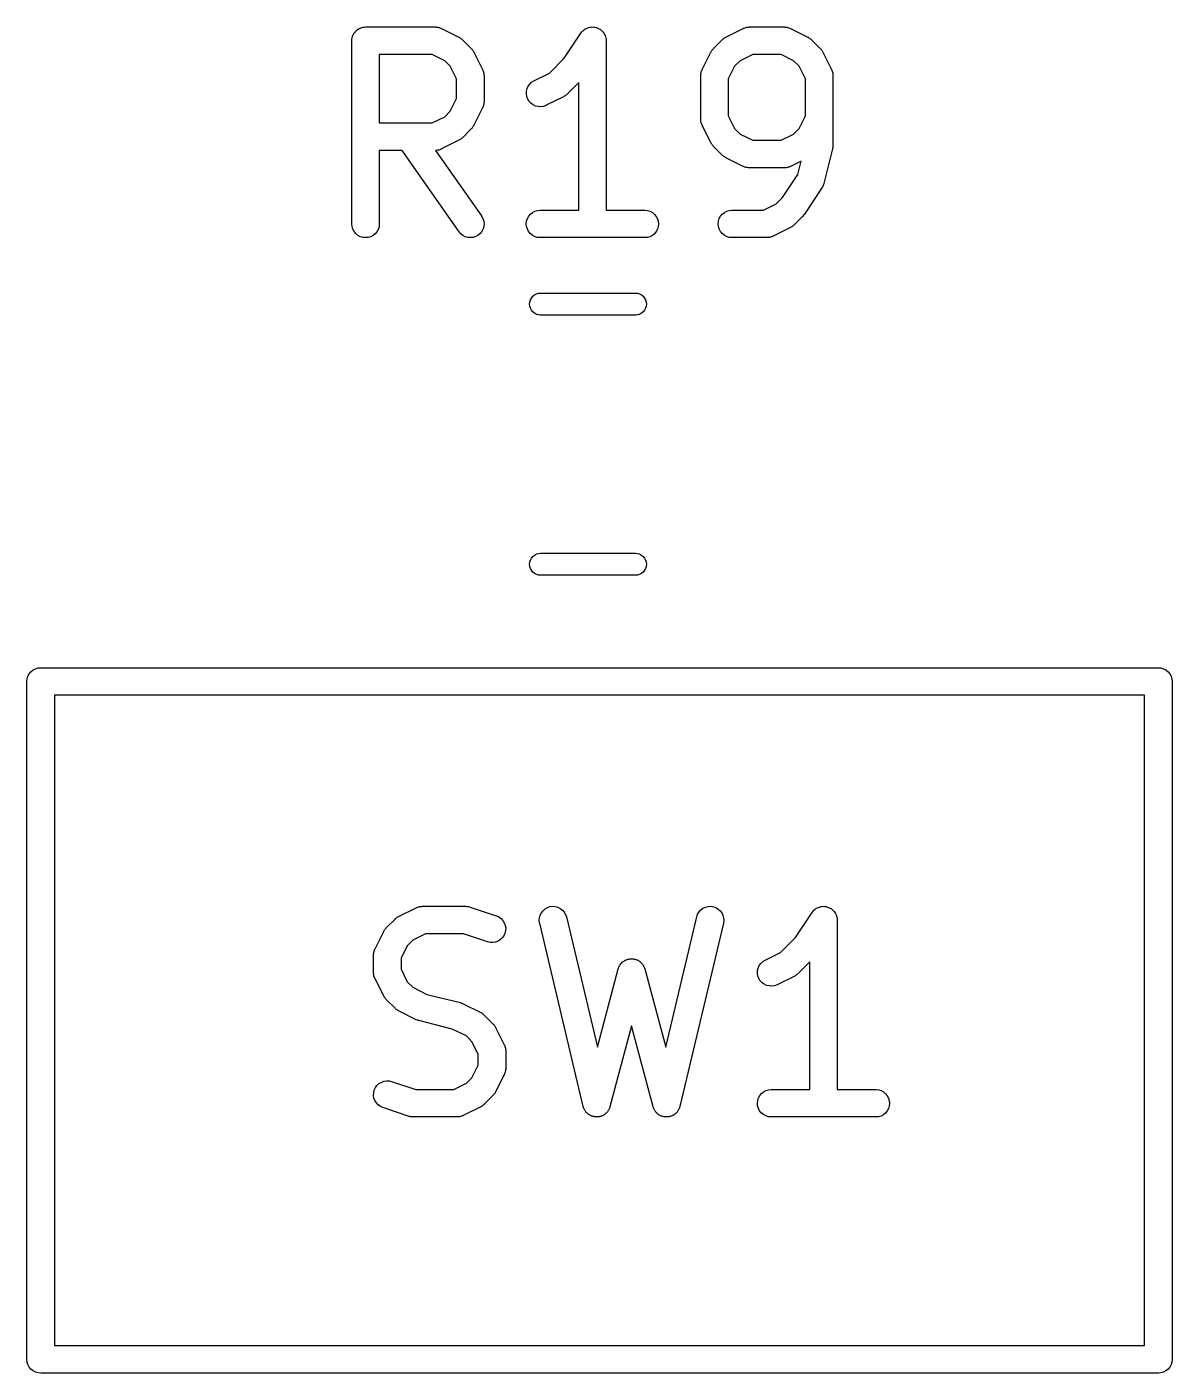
# Model space of a CAD drawing. Extents: x 85.9 to 159.2, y -122.9 to -78.6.
# Drawn here: x 93 to 99.25, y -122.92 to -115.58 of the extents above; entities that cross this region are included whole.
import ezdxf

# ---------------------------------------------------------------- set-up
doc = ezdxf.new("R2010")
doc.units = 0
doc.header["$MEASUREMENT"] = 0
doc.layers.add('BLACK', color=7, linetype='CONTINUOUS')

msp = doc.modelspace()

# ---------------------------------------------------------------- linework, layer by layer
at = {"layer": 'BLACK', "linetype": 'CONTINUOUS'}
for p, q in [((94.8134, -115.586), (94.8196, -115.583)), ((94.8196, -115.583), (94.8199, -115.583)), ((94.8199, -115.583), (94.8201, -115.583)), ((94.8201, -115.583), (94.8269, -115.581)), ((94.8269, -115.581), (94.8336, -115.579)), ((94.8336, -115.579), (94.8339, -115.579)), ((94.8339, -115.579), (94.8342, -115.579)), ((94.8342, -115.579), (94.8412, -115.578)), ((94.8412, -115.578), (94.8482, -115.577)), ((94.8482, -115.577), (95.2292, -115.577)), ((95.2292, -115.577), (95.2302, -115.577)), ((95.2302, -115.577), (95.2324, -115.578)), ((95.2324, -115.578), (95.2346, -115.578)), ((95.2346, -115.578), (95.2397, -115.578)), ((95.2397, -115.578), (95.2448, -115.579)), ((95.2448, -115.579), (95.2469, -115.58)), ((95.2469, -115.58), (95.249, -115.58)), ((95.249, -115.58), (95.2538, -115.582)), ((95.2538, -115.582), (95.2587, -115.583)), ((95.2587, -115.583), (95.2606, -115.585)), ((96.0522, -115.586), (96.0582, -115.583)), ((96.0582, -115.583), (96.0583, -115.583)), ((96.0583, -115.583), (96.0656, -115.581)), ((96.0583, -115.583), (96.0583, -115.583)), ((96.0656, -115.581), (96.0723, -115.579)), ((96.0723, -115.579), (96.0723, -115.579)), ((96.0723, -115.579), (96.0724, -115.579)), ((96.0724, -115.579), (96.0796, -115.578)), ((96.0796, -115.578), (96.0868, -115.577)), ((96.0868, -115.577), (96.0869, -115.577)), ((96.0869, -115.577), (96.087, -115.577)), ((96.087, -115.577), (96.0944, -115.578)), ((96.0944, -115.578), (96.1014, -115.579)), ((96.1014, -115.579), (96.1014, -115.579)), ((96.1014, -115.579), (96.1015, -115.579)), ((96.1015, -115.579), (96.1089, -115.581)), ((96.1089, -115.581), (96.1154, -115.583)), ((96.1154, -115.583), (96.1154, -115.583)), ((96.1154, -115.583), (96.1155, -115.583)), ((96.1155, -115.583), (96.122, -115.587)), ((96.9108, -115.585), (96.9129, -115.584)), ((96.9129, -115.584), (96.9149, -115.583)), ((96.9149, -115.583), (96.9198, -115.582)), ((96.9198, -115.582), (96.9246, -115.58)), ((96.9246, -115.58), (96.9268, -115.579)), ((96.9268, -115.579), (96.9289, -115.579)), ((96.9289, -115.579), (96.934, -115.578)), ((96.934, -115.578), (96.939, -115.578)), ((96.939, -115.578), (96.9413, -115.578)), ((96.9413, -115.578), (96.9435, -115.577)), ((96.9435, -115.577), (97.1339, -115.577)), ((97.1339, -115.577), (97.135, -115.577)), ((97.135, -115.577), (97.1372, -115.578)), ((97.1372, -115.578), (97.1394, -115.578)), ((97.1394, -115.578), (97.1444, -115.578)), ((97.1444, -115.578), (97.1495, -115.579)), ((97.1495, -115.579), (97.1516, -115.58)), ((97.1516, -115.58), (97.1538, -115.58)), ((97.1538, -115.58), (97.1586, -115.582)), ((97.1586, -115.582), (97.1635, -115.583)), ((97.1635, -115.583), (97.1654, -115.585)), ((94.7732, -115.651), (94.774, -115.644)), ((94.7732, -115.652), (94.7732, -115.651)), ((94.7732, -116.652), (94.7732, -115.652)), ((94.7732, -115.652), (94.7732, -115.652)), ((94.7732, -115.652), (94.7732, -115.652)), ((94.7732, -115.652), (94.7732, -115.652)), ((94.774, -115.644), (94.7747, -115.637)), ((94.7747, -115.637), (94.7748, -115.637)), ((94.7748, -115.637), (94.7749, -115.637)), ((94.7749, -115.637), (94.777, -115.63)), ((94.777, -115.63), (94.7791, -115.623)), ((94.7791, -115.623), (94.7792, -115.623)), ((94.7792, -115.623), (94.7793, -115.623)), ((94.7793, -115.623), (94.7827, -115.617)), ((94.7827, -115.617), (94.786, -115.61)), ((94.786, -115.61), (94.7862, -115.61)), ((94.7862, -115.61), (94.7863, -115.61)), ((94.7863, -115.61), (94.7909, -115.605)), ((94.7909, -115.605), (94.7954, -115.599)), ((94.7954, -115.599), (94.7956, -115.599)), ((94.7956, -115.599), (94.7957, -115.599)), ((94.7957, -115.599), (94.8012, -115.594)), ((94.8012, -115.594), (94.8067, -115.59)), ((94.8067, -115.59), (94.8069, -115.59)), ((94.8069, -115.59), (94.8071, -115.59)), ((94.8071, -115.59), (94.8134, -115.586)), ((95.2606, -115.585), (95.2627, -115.585)), ((95.2627, -115.585), (95.3579, -115.633)), ((95.3579, -115.633), (95.3589, -115.633)), ((95.3589, -115.633), (95.3624, -115.636)), ((95.3624, -115.636), (95.3661, -115.638)), ((95.3661, -115.638), (95.3685, -115.64)), ((95.3685, -115.64), (95.3712, -115.641)), ((95.3712, -115.641), (95.3742, -115.644)), ((95.3742, -115.644), (95.3774, -115.647)), ((95.3774, -115.647), (95.4251, -115.695)), ((95.9328, -115.747), (96.0239, -115.611)), ((96.0239, -115.611), (96.0244, -115.61)), ((96.0244, -115.61), (96.0244, -115.61)), ((96.0244, -115.61), (96.0244, -115.61)), ((96.0244, -115.61), (96.0245, -115.61)), ((96.0245, -115.61), (96.0292, -115.604)), ((96.0292, -115.604), (96.0338, -115.599)), ((96.0338, -115.599), (96.0339, -115.599)), ((96.0339, -115.599), (96.0398, -115.594)), ((96.0339, -115.599), (96.0339, -115.599)), ((96.0398, -115.594), (96.0452, -115.59)), ((96.0452, -115.59), (96.0453, -115.59)), ((96.0453, -115.59), (96.0522, -115.586)), ((96.0453, -115.59), (96.0453, -115.59)), ((96.122, -115.587), (96.1282, -115.59)), ((96.1282, -115.59), (96.1283, -115.59)), ((96.1283, -115.59), (96.1283, -115.59)), ((96.1283, -115.59), (96.1339, -115.595)), ((96.1339, -115.595), (96.1395, -115.6)), ((96.1395, -115.6), (96.1396, -115.6)), ((96.1396, -115.6), (96.1396, -115.6)), ((96.1396, -115.6), (96.1445, -115.606)), ((96.1445, -115.606), (96.1488, -115.611)), ((96.1488, -115.611), (96.1488, -115.611)), ((96.1488, -115.611), (96.1488, -115.611)), ((96.1488, -115.611), (96.1525, -115.618)), ((96.1525, -115.618), (96.1556, -115.624)), ((96.1556, -115.624), (96.1557, -115.624)), ((96.1557, -115.624), (96.1557, -115.624)), ((96.1557, -115.624), (96.1578, -115.631)), ((96.1578, -115.631), (96.1599, -115.638)), ((96.1599, -115.638), (96.1599, -115.638)), ((96.1599, -115.638), (96.1599, -115.638)), ((96.1599, -115.638), (96.1606, -115.645)), ((96.1606, -115.645), (96.1613, -115.652)), ((96.1613, -115.652), (96.1613, -116.577)), ((96.7476, -115.695), (96.7952, -115.647)), ((96.7952, -115.647), (96.7959, -115.646)), ((96.7959, -115.646), (96.7992, -115.644)), ((96.7992, -115.644), (96.8023, -115.641)), ((96.8023, -115.641), (96.8049, -115.639)), ((96.8049, -115.639), (96.8074, -115.637)), ((96.8074, -115.637), (96.8111, -115.635)), ((96.8111, -115.635), (96.8147, -115.633)), ((96.8147, -115.633), (96.9099, -115.585)), ((96.9099, -115.585), (96.9108, -115.585)), ((97.1654, -115.585), (97.1675, -115.585)), ((97.1675, -115.585), (97.2627, -115.633)), ((97.2627, -115.633), (97.2636, -115.633)), ((97.2636, -115.633), (97.2672, -115.636)), ((97.2672, -115.636), (97.2709, -115.638)), ((97.2709, -115.638), (97.2733, -115.64)), ((97.2733, -115.64), (97.2759, -115.641)), ((97.2759, -115.641), (97.2789, -115.644)), ((97.2789, -115.644), (97.2822, -115.647)), ((97.2822, -115.647), (97.3298, -115.695)), ((94.9232, -115.727), (94.9232, -116.101)), ((95.2115, -115.727), (94.9232, -115.727)), ((95.28, -115.762), (95.2115, -115.727)), ((95.4251, -115.695), (95.4258, -115.695)), ((95.4258, -115.695), (95.4284, -115.699)), ((95.4284, -115.699), (95.4313, -115.702)), ((95.4313, -115.702), (95.433, -115.704)), ((95.433, -115.704), (95.4349, -115.707)), ((95.4349, -115.707), (95.4369, -115.711)), ((95.4369, -115.711), (95.4391, -115.714)), ((95.4391, -115.714), (95.4867, -115.809)), ((96.6859, -115.809), (96.7335, -115.714)), ((96.7335, -115.714), (96.734, -115.713)), ((96.734, -115.713), (96.7363, -115.71)), ((96.7363, -115.71), (96.7383, -115.706)), ((96.7383, -115.706), (96.7403, -115.703)), ((96.7403, -115.703), (96.742, -115.701)), ((96.742, -115.701), (96.7449, -115.698)), ((96.7449, -115.698), (96.7476, -115.695)), ((96.9612, -115.727), (96.8926, -115.762)), ((97.1162, -115.727), (96.9612, -115.727)), ((97.1847, -115.762), (97.1162, -115.727)), ((97.3298, -115.695), (97.3306, -115.695)), ((97.3306, -115.695), (97.3332, -115.699)), ((97.3332, -115.699), (97.3361, -115.702)), ((97.3361, -115.702), (97.3377, -115.704)), ((97.3377, -115.704), (97.3397, -115.707)), ((97.3397, -115.707), (97.3416, -115.711)), ((97.3416, -115.711), (97.3439, -115.714)), ((97.3439, -115.714), (97.3915, -115.809)), ((95.3104, -115.792), (95.28, -115.762)), ((95.3446, -115.861), (95.3104, -115.792)), ((95.8514, -115.829), (95.9328, -115.747)), ((96.8622, -115.792), (96.828, -115.861)), ((96.8926, -115.762), (96.8622, -115.792)), ((97.2151, -115.792), (97.1847, -115.762)), ((97.2494, -115.861), (97.2151, -115.792)), ((95.3446, -115.968), (95.3446, -115.861)), ((95.4867, -115.809), (95.4872, -115.81)), ((95.4872, -115.81), (95.4879, -115.812)), ((95.4879, -115.812), (95.489, -115.814)), ((95.489, -115.814), (95.4905, -115.819)), ((95.4905, -115.819), (95.4922, -115.824)), ((95.4922, -115.824), (95.4926, -115.826)), ((95.4926, -115.826), (95.4932, -115.828)), ((95.4932, -115.828), (95.4937, -115.833)), ((95.4937, -115.833), (95.4945, -115.838)), ((95.4945, -115.838), (95.4944, -115.841)), ((95.4944, -115.841), (95.4946, -115.843)), ((95.4946, -115.843), (95.4946, -115.986)), ((95.7547, -115.879), (95.7671, -115.871)), ((95.7671, -115.871), (95.8514, -115.829)), ((96.678, -115.842), (96.6782, -115.84)), ((96.678, -115.843), (96.678, -115.842)), ((96.678, -116.081), (96.678, -115.843)), ((96.6782, -115.837), (96.679, -115.832)), ((96.6782, -115.84), (96.6782, -115.837)), ((96.679, -115.832), (96.6796, -115.827)), ((96.6796, -115.827), (96.6803, -115.825)), ((96.6803, -115.825), (96.6807, -115.823)), ((96.6807, -115.823), (96.6825, -115.818)), ((96.6825, -115.818), (96.684, -115.813)), ((96.684, -115.813), (96.6851, -115.811)), ((96.6851, -115.811), (96.6859, -115.809)), ((96.828, -115.861), (96.828, -116.063)), ((97.2494, -116.063), (97.2494, -115.861)), ((97.3915, -115.809), (97.3919, -115.81)), ((97.3919, -115.81), (97.3927, -115.812)), ((97.3927, -115.812), (97.3937, -115.814)), ((97.3937, -115.814), (97.3952, -115.819)), ((97.3952, -115.819), (97.397, -115.824)), ((97.397, -115.824), (97.3973, -115.826)), ((97.3973, -115.826), (97.398, -115.828)), ((97.398, -115.828), (97.3985, -115.833)), ((97.3985, -115.833), (97.3993, -115.838)), ((97.3993, -115.838), (97.3992, -115.841)), ((97.3992, -115.841), (97.3994, -115.843)), ((97.3994, -115.843), (97.3994, -116.224)), ((95.7258, -115.943), (95.7262, -115.928)), ((95.7281, -115.957), (95.7258, -115.943)), ((95.7262, -115.928), (95.7295, -115.914)), ((95.7295, -115.914), (95.7355, -115.901)), ((95.7355, -115.901), (95.744, -115.889)), ((95.744, -115.889), (95.7547, -115.879)), ((95.9391, -115.951), (95.9367, -115.953)), ((95.9418, -115.95), (95.9391, -115.951)), ((95.9448, -115.947), (95.9418, -115.95)), ((95.9481, -115.944), (95.9448, -115.947)), ((95.9489, -115.944), (95.9481, -115.944)), ((96.0113, -115.881), (95.9489, -115.944)), ((96.0113, -116.577), (96.0113, -115.881)), ((95.3104, -116.037), (95.3446, -115.968)), ((95.4867, -116.019), (95.4391, -116.114)), ((95.4875, -116.017), (95.4867, -116.019)), ((95.4886, -116.015), (95.4875, -116.017)), ((95.4901, -116.01), (95.4886, -116.015)), ((95.492, -116.006), (95.4901, -116.01)), ((95.4923, -116.003), (95.492, -116.006)), ((95.493, -116.001), (95.4923, -116.003)), ((95.4936, -115.996), (95.493, -116.001)), ((95.4944, -115.991), (95.4936, -115.996)), ((95.4946, -115.987), (95.4944, -115.989)), ((95.4944, -115.989), (95.4944, -115.991)), ((95.4946, -115.986), (95.4946, -115.987)), ((95.7333, -115.971), (95.7281, -115.957)), ((95.741, -115.984), (95.7333, -115.971)), ((95.751, -115.994), (95.741, -115.984)), ((95.7628, -116.003), (95.751, -115.994)), ((95.7761, -116.009), (95.7628, -116.003)), ((95.7904, -116.012), (95.7761, -116.009)), ((95.805, -116.013), (95.7904, -116.012)), ((95.8195, -116.011), (95.805, -116.013)), ((95.8332, -116.006), (95.8195, -116.011)), ((95.8341, -116.005), (95.8332, -116.006)), ((95.9294, -115.958), (95.8341, -116.005)), ((95.9329, -115.955), (95.9294, -115.958)), ((95.9367, -115.953), (95.9329, -115.955)), ((95.2115, -116.101), (95.28, -116.067)), ((95.28, -116.067), (95.3104, -116.037)), ((96.6782, -116.083), (96.678, -116.081)), ((96.6781, -116.085), (96.6782, -116.083)), ((96.6789, -116.09), (96.6781, -116.085)), ((96.6794, -116.096), (96.6789, -116.09)), ((96.68, -116.098), (96.6794, -116.096)), ((96.6804, -116.1), (96.68, -116.098)), ((96.828, -116.063), (96.8622, -116.132)), ((97.2151, -116.132), (97.2494, -116.063)), ((94.9232, -116.101), (95.2115, -116.101)), ((95.4251, -116.134), (95.3774, -116.182)), ((95.4277, -116.131), (95.4251, -116.134)), ((95.4307, -116.128), (95.4277, -116.131)), ((95.4324, -116.125), (95.4307, -116.128)), ((95.4343, -116.123), (95.4324, -116.125)), ((95.4363, -116.119), (95.4343, -116.123)), ((95.4386, -116.115), (95.4363, -116.119)), ((95.4391, -116.114), (95.4386, -116.115)), ((96.6822, -116.105), (96.6804, -116.1)), ((96.6836, -116.11), (96.6822, -116.105)), ((96.6847, -116.111), (96.6836, -116.11)), ((96.6854, -116.114), (96.6847, -116.111)), ((96.6859, -116.114), (96.6854, -116.114)), ((96.7335, -116.21), (96.6859, -116.114)), ((96.8622, -116.132), (96.8926, -116.162)), ((96.8926, -116.162), (96.9612, -116.196)), ((97.1162, -116.196), (97.1847, -116.162)), ((97.1847, -116.162), (97.2151, -116.132)), ((95.2597, -116.244), (95.2577, -116.246)), ((95.2618, -116.244), (95.2597, -116.244)), ((95.2627, -116.243), (95.2618, -116.244)), ((95.3579, -116.196), (95.2627, -116.243)), ((95.3615, -116.193), (95.3579, -116.196)), ((95.3653, -116.191), (95.3615, -116.193)), ((95.3677, -116.19), (95.3653, -116.191)), ((95.3703, -116.188), (95.3677, -116.19)), ((95.3734, -116.185), (95.3703, -116.188)), ((95.3767, -116.182), (95.3734, -116.185)), ((95.3774, -116.182), (95.3767, -116.182)), ((96.7358, -116.213), (96.7335, -116.21)), ((96.7377, -116.217), (96.7358, -116.213)), ((96.7396, -116.219), (96.7377, -116.217)), ((96.7413, -116.222), (96.7396, -116.219)), ((96.7442, -116.225), (96.7413, -116.222)), ((96.7468, -116.228), (96.7442, -116.225)), ((96.7476, -116.229), (96.7468, -116.228)), ((96.7952, -116.277), (96.7476, -116.229)), ((96.9612, -116.196), (97.1162, -116.196)), ((97.3972, -116.242), (97.3495, -116.432)), ((97.3974, -116.241), (97.3972, -116.242)), ((97.3978, -116.239), (97.3974, -116.241)), ((97.3984, -116.233), (97.3978, -116.239)), ((97.3993, -116.228), (97.3984, -116.233)), ((97.3994, -116.225), (97.3992, -116.226)), ((97.3992, -116.226), (97.3993, -116.228)), ((97.3994, -116.224), (97.3994, -116.225)), ((95.0473, -116.251), (94.9232, -116.251)), ((94.9232, -116.251), (94.9232, -116.652)), ((95.3582, -116.695), (95.0473, -116.251)), ((95.2314, -116.251), (95.2303, -116.251)), ((95.2303, -116.251), (95.4811, -116.609)), ((95.2336, -116.251), (95.2314, -116.251)), ((95.2386, -116.25), (95.2336, -116.251)), ((95.2437, -116.25), (95.2386, -116.25)), ((95.2459, -116.249), (95.2437, -116.25)), ((95.248, -116.249), (95.2459, -116.249)), ((95.2528, -116.247), (95.248, -116.249)), ((95.2577, -116.246), (95.2528, -116.247)), ((96.7984, -116.28), (96.7952, -116.277)), ((96.8015, -116.282), (96.7984, -116.28)), ((96.8041, -116.284), (96.8015, -116.282)), ((96.8065, -116.286), (96.8041, -116.284)), ((96.8102, -116.288), (96.8065, -116.286)), ((96.8137, -116.29), (96.8102, -116.288)), ((96.8147, -116.291), (96.8137, -116.29)), ((96.9099, -116.339), (96.8147, -116.291)), ((97.2257, -116.309), (97.1675, -116.339)), ((97.2072, -116.383), (97.2257, -116.309)), ((96.912, -116.339), (96.9099, -116.339)), ((96.9139, -116.34), (96.912, -116.339)), ((96.9188, -116.342), (96.9139, -116.34)), ((96.9236, -116.344), (96.9188, -116.342)), ((96.9258, -116.344), (96.9236, -116.344)), ((96.9279, -116.345), (96.9258, -116.344)), ((96.9329, -116.345), (96.9279, -116.345)), ((96.938, -116.346), (96.9329, -116.345)), ((96.9402, -116.346), (96.938, -116.346)), ((96.9424, -116.346), (96.9402, -116.346)), ((96.9435, -116.346), (96.9424, -116.346)), ((97.1339, -116.346), (96.9435, -116.346)), ((97.1233, -116.509), (97.2072, -116.383)), ((97.1361, -116.346), (97.1339, -116.346)), ((97.1383, -116.346), (97.1361, -116.346)), ((97.1434, -116.346), (97.1383, -116.346)), ((97.1485, -116.345), (97.1434, -116.346)), ((97.1506, -116.344), (97.1485, -116.345)), ((97.1528, -116.344), (97.1506, -116.344)), ((97.1576, -116.342), (97.1528, -116.344)), ((97.1625, -116.341), (97.1576, -116.342)), ((97.1645, -116.34), (97.1625, -116.341)), ((97.1665, -116.339), (97.1645, -116.34)), ((97.1675, -116.339), (97.1665, -116.339)), ((97.3392, -116.456), (97.244, -116.599)), ((97.3415, -116.451), (97.3392, -116.456)), ((97.3442, -116.447), (97.3415, -116.451)), ((97.345, -116.445), (97.3442, -116.447)), ((97.3461, -116.443), (97.345, -116.445)), ((97.3475, -116.438), (97.3461, -116.443)), ((97.3493, -116.433), (97.3475, -116.438)), ((97.3495, -116.432), (97.3493, -116.433)), ((97.0895, -116.543), (97.1233, -116.509)), ((95.4811, -116.609), (95.4817, -116.61)), ((95.4817, -116.61), (95.4887, -116.623)), ((95.7315, -116.623), (95.7384, -116.61)), ((95.7384, -116.61), (95.7477, -116.599)), ((95.7477, -116.599), (95.7591, -116.59)), ((95.7591, -116.59), (95.772, -116.583)), ((95.772, -116.583), (95.786, -116.579)), ((95.786, -116.579), (95.8006, -116.577)), ((95.8006, -116.577), (96.0113, -116.577)), ((96.1613, -116.577), (96.372, -116.577)), ((96.372, -116.577), (96.3731, -116.577)), ((96.3731, -116.577), (96.3876, -116.579)), ((96.3876, -116.579), (96.4016, -116.583)), ((96.4016, -116.583), (96.4144, -116.59)), ((96.4144, -116.59), (96.4256, -116.6)), ((96.4256, -116.6), (96.4348, -116.611)), ((96.4348, -116.611), (96.4416, -116.624)), ((96.7791, -116.623), (96.786, -116.61)), ((96.786, -116.61), (96.7954, -116.599)), ((96.7954, -116.599), (96.8067, -116.59)), ((96.8067, -116.59), (96.8196, -116.583)), ((96.8196, -116.583), (96.8336, -116.579)), ((96.8336, -116.579), (96.8482, -116.577)), ((96.8482, -116.577), (97.021, -116.577)), ((97.021, -116.577), (97.0895, -116.543)), ((97.2346, -116.61), (97.187, -116.658)), ((97.2389, -116.605), (97.2346, -116.61)), ((97.2434, -116.6), (97.2389, -116.605)), ((97.2439, -116.599), (97.2434, -116.6)), ((97.244, -116.599), (97.2439, -116.599)), ((97.2439, -116.599), (97.2439, -116.599)), ((97.2439, -116.599), (97.2439, -116.599)), ((94.7746, -116.667), (94.7732, -116.652)), ((94.7789, -116.681), (94.7746, -116.667)), ((94.7857, -116.694), (94.7789, -116.681)), ((94.9171, -116.682), (94.9101, -116.695)), ((94.9216, -116.668), (94.9171, -116.682)), ((94.9232, -116.653), (94.9216, -116.668)), ((94.9232, -116.652), (94.9232, -116.653)), ((95.4893, -116.68), (95.4825, -116.693)), ((95.4887, -116.623), (95.4931, -116.637)), ((95.4934, -116.666), (95.4893, -116.68)), ((95.4931, -116.637), (95.4946, -116.652)), ((95.4946, -116.652), (95.4934, -116.666)), ((95.7256, -116.652), (95.7271, -116.637)), ((95.7269, -116.666), (95.7256, -116.652)), ((95.7311, -116.68), (95.7269, -116.666)), ((95.7271, -116.637), (95.7315, -116.623)), ((95.7378, -116.693), (95.7311, -116.68)), ((96.4412, -116.681), (96.4342, -116.694)), ((96.4455, -116.667), (96.4412, -116.681)), ((96.4416, -116.624), (96.4457, -116.638)), ((96.447, -116.653), (96.4455, -116.667)), ((96.4457, -116.638), (96.447, -116.653)), ((96.7732, -116.652), (96.7747, -116.637)), ((96.7745, -116.666), (96.7732, -116.652)), ((96.7787, -116.68), (96.7745, -116.666)), ((96.7747, -116.637), (96.7791, -116.623)), ((96.7855, -116.693), (96.7787, -116.68)), ((97.1675, -116.672), (97.0722, -116.719)), ((97.171, -116.67), (97.1675, -116.672)), ((97.1748, -116.668), (97.171, -116.67)), ((97.1772, -116.666), (97.1748, -116.668)), ((97.1799, -116.664), (97.1772, -116.666)), ((97.1829, -116.661), (97.1799, -116.664)), ((97.1862, -116.659), (97.1829, -116.661)), ((97.187, -116.658), (97.1862, -116.659)), ((94.795, -116.705), (94.7857, -116.694)), ((94.8063, -116.715), (94.795, -116.705)), ((94.8191, -116.722), (94.8063, -116.715)), ((94.8331, -116.726), (94.8191, -116.722)), ((94.8477, -116.727), (94.8331, -116.726)), ((94.8623, -116.726), (94.8477, -116.727)), ((94.8763, -116.722), (94.8623, -116.726)), ((94.8893, -116.715), (94.8763, -116.722)), ((94.9007, -116.706), (94.8893, -116.715)), ((94.9101, -116.695), (94.9007, -116.706)), ((95.3677, -116.707), (95.3582, -116.695)), ((95.3792, -116.716), (95.3677, -116.707)), ((95.3923, -116.722), (95.3792, -116.716)), ((95.4063, -116.726), (95.3923, -116.722)), ((95.4209, -116.727), (95.4063, -116.726)), ((95.4355, -116.726), (95.4209, -116.727)), ((95.4494, -116.721), (95.4355, -116.726)), ((95.4622, -116.714), (95.4494, -116.721)), ((95.4734, -116.705), (95.4622, -116.714)), ((95.4825, -116.693), (95.4734, -116.705)), ((95.747, -116.705), (95.7378, -116.693)), ((95.7582, -116.714), (95.747, -116.705)), ((95.771, -116.721), (95.7582, -116.714)), ((95.785, -116.726), (95.771, -116.721)), ((95.7995, -116.727), (95.785, -116.726)), ((95.8006, -116.727), (95.7995, -116.727)), ((96.372, -116.727), (95.8006, -116.727)), ((96.3866, -116.726), (96.372, -116.727)), ((96.4006, -116.722), (96.3866, -116.726)), ((96.4135, -116.715), (96.4006, -116.722)), ((96.4249, -116.706), (96.4135, -116.715)), ((96.4342, -116.694), (96.4249, -116.706)), ((96.7946, -116.705), (96.7855, -116.693)), ((96.8058, -116.714), (96.7946, -116.705)), ((96.8187, -116.721), (96.8058, -116.714)), ((96.8326, -116.726), (96.8187, -116.721)), ((96.8472, -116.727), (96.8326, -116.726)), ((96.8482, -116.727), (96.8472, -116.727)), ((97.0387, -116.727), (96.8482, -116.727)), ((97.0409, -116.727), (97.0387, -116.727)), ((97.0431, -116.727), (97.0409, -116.727)), ((97.0481, -116.726), (97.0431, -116.727)), ((97.0533, -116.726), (97.0481, -116.726)), ((97.0554, -116.725), (97.0533, -116.726)), ((97.0576, -116.725), (97.0554, -116.725)), ((97.0624, -116.723), (97.0576, -116.725)), ((97.0673, -116.722), (97.0624, -116.723)), ((97.0692, -116.721), (97.0673, -116.722)), ((97.0713, -116.72), (97.0692, -116.721)), ((97.0722, -116.719), (97.0713, -116.72)), ((95.7538, -117.057), (95.7613, -117.047)), ((95.7613, -117.047), (95.7704, -117.04)), ((95.7704, -117.04), (95.7809, -117.034)), ((95.7809, -117.034), (95.7922, -117.031)), ((95.7922, -117.031), (95.801, -117.03)), ((95.801, -117.03), (96.324, -117.03)), ((96.324, -117.03), (96.3328, -117.031)), ((96.3328, -117.031), (96.3441, -117.034)), ((96.3441, -117.034), (96.3546, -117.04)), ((96.3546, -117.04), (96.3637, -117.047)), ((96.3637, -117.047), (96.3712, -117.057)), ((95.7436, -117.09), (95.7448, -117.078)), ((95.7448, -117.102), (95.7436, -117.09)), ((95.7448, -117.078), (95.7482, -117.067)), ((95.7482, -117.113), (95.7448, -117.102)), ((95.7482, -117.067), (95.7538, -117.057)), ((95.7538, -117.123), (95.7482, -117.113)), ((95.7613, -117.133), (95.7538, -117.123)), ((96.3712, -117.123), (96.3637, -117.133)), ((96.3712, -117.057), (96.3768, -117.067)), ((96.3768, -117.113), (96.3712, -117.123)), ((96.3768, -117.067), (96.3802, -117.078)), ((96.3802, -117.102), (96.3768, -117.113)), ((96.3802, -117.078), (96.3814, -117.09)), ((96.3814, -117.09), (96.3802, -117.102)), ((95.7704, -117.14), (95.7613, -117.133)), ((95.7809, -117.146), (95.7704, -117.14)), ((95.7922, -117.149), (95.7809, -117.146)), ((95.801, -117.15), (95.7922, -117.149)), ((96.324, -117.15), (95.801, -117.15)), ((96.3328, -117.149), (96.324, -117.15)), ((96.3441, -117.146), (96.3328, -117.149)), ((96.3546, -117.14), (96.3441, -117.146)), ((96.3637, -117.133), (96.3546, -117.14)), ((95.7436, -118.51), (95.7448, -118.498)), ((95.7448, -118.522), (95.7436, -118.51)), ((95.7448, -118.498), (95.7482, -118.487)), ((95.7482, -118.533), (95.7448, -118.522)), ((95.7482, -118.487), (95.7538, -118.477)), ((95.7538, -118.477), (95.7613, -118.467)), ((95.7613, -118.467), (95.7704, -118.46)), ((95.7704, -118.46), (95.7809, -118.454)), ((95.7809, -118.454), (95.7922, -118.451)), ((95.7922, -118.451), (95.801, -118.45)), ((95.801, -118.45), (96.324, -118.45)), ((96.324, -118.45), (96.3328, -118.451)), ((96.3328, -118.451), (96.3441, -118.454)), ((96.3441, -118.454), (96.3546, -118.46)), ((96.3546, -118.46), (96.3637, -118.467)), ((96.3637, -118.467), (96.3712, -118.477)), ((96.3712, -118.477), (96.3768, -118.487)), ((96.3768, -118.487), (96.3802, -118.498)), ((96.3802, -118.522), (96.3768, -118.533)), ((96.3802, -118.498), (96.3814, -118.51)), ((96.3814, -118.51), (96.3802, -118.522)), ((95.7538, -118.543), (95.7482, -118.533)), ((95.7613, -118.553), (95.7538, -118.543)), ((95.7704, -118.56), (95.7613, -118.553)), ((95.7809, -118.566), (95.7704, -118.56)), ((95.7922, -118.569), (95.7809, -118.566)), ((95.801, -118.57), (95.7922, -118.569)), ((96.324, -118.57), (95.801, -118.57)), ((96.3328, -118.569), (96.324, -118.57)), ((96.3441, -118.566), (96.3328, -118.569)), ((96.3546, -118.56), (96.3441, -118.566)), ((96.3637, -118.553), (96.3546, -118.56)), ((96.3712, -118.543), (96.3637, -118.553)), ((96.3768, -118.533), (96.3712, -118.543)), ((93.0054, -119.121), (93.0123, -119.108)), ((93.0123, -119.108), (93.0217, -119.097)), ((93.0217, -119.097), (93.0331, -119.087)), ((93.0331, -119.087), (93.0462, -119.08)), ((93.0462, -119.08), (93.0603, -119.076)), ((93.0603, -119.076), (93.0713, -119.075)), ((93.0713, -119.075), (93.075, -119.075)), ((93.075, -119.075), (93.0787, -119.075)), ((93.0787, -119.075), (99.1713, -119.075)), ((99.1713, -119.075), (99.175, -119.075)), ((99.175, -119.075), (99.1787, -119.075)), ((99.1787, -119.075), (99.1897, -119.076)), ((99.1897, -119.076), (99.2038, -119.08)), ((99.2038, -119.08), (99.2169, -119.087)), ((99.2169, -119.087), (99.2283, -119.097)), ((99.2283, -119.097), (99.2377, -119.108)), ((99.2377, -119.108), (99.2446, -119.121)), ((92.9996, -119.15), (93.0011, -119.135)), ((93, -119.154), (92.9996, -119.15)), ((93, -122.846), (93, -119.154)), ((93.0011, -119.135), (93.0054, -119.121)), ((99.2446, -119.121), (99.2489, -119.135)), ((99.2489, -119.135), (99.2504, -119.15)), ((99.2504, -119.15), (99.25, -119.154)), ((99.25, -119.154), (99.25, -122.846)), ((93.15, -119.225), (93.15, -122.775)), ((99.1, -119.225), (93.15, -119.225)), ((99.1, -122.775), (99.1, -119.225)), ((95.0248, -120.435), (95.0284, -120.433)), ((95.0284, -120.433), (95.1236, -120.385)), ((95.1236, -120.385), (95.1245, -120.385)), ((95.1245, -120.385), (95.1266, -120.384)), ((95.1266, -120.384), (95.1286, -120.383)), ((95.1286, -120.383), (95.1335, -120.382)), ((95.1335, -120.382), (95.1383, -120.38)), ((95.1383, -120.38), (95.1405, -120.379)), ((95.1405, -120.379), (95.1426, -120.379)), ((95.1426, -120.379), (95.1477, -120.378)), ((95.1477, -120.378), (95.1527, -120.378)), ((95.1527, -120.378), (95.1549, -120.378)), ((95.1549, -120.378), (95.1571, -120.377)), ((95.1571, -120.377), (95.3952, -120.377)), ((95.3952, -120.377), (95.3963, -120.377)), ((95.3963, -120.377), (95.4005, -120.378)), ((95.4005, -120.378), (95.4047, -120.378)), ((95.4047, -120.378), (95.4077, -120.379)), ((95.4077, -120.379), (95.4108, -120.379)), ((95.4108, -120.379), (95.4148, -120.38)), ((95.4148, -120.38), (95.419, -120.381)), ((95.419, -120.381), (95.5618, -120.429)), ((95.5618, -120.429), (95.5628, -120.429)), ((95.5628, -120.429), (95.5761, -120.435)), ((95.7975, -120.44), (95.8014, -120.425)), ((95.8014, -120.425), (95.808, -120.412)), ((95.808, -120.412), (95.8169, -120.401)), ((95.8169, -120.401), (95.828, -120.391)), ((95.828, -120.391), (95.8407, -120.384)), ((95.8407, -120.384), (95.8546, -120.379)), ((95.8546, -120.379), (95.8691, -120.377)), ((95.8691, -120.377), (95.8837, -120.378)), ((95.8837, -120.378), (95.8978, -120.382)), ((95.8978, -120.382), (95.911, -120.389)), ((95.911, -120.389), (95.9226, -120.398)), ((95.9226, -120.398), (95.9323, -120.409)), ((95.9323, -120.409), (95.9396, -120.421)), ((95.9396, -120.421), (95.9444, -120.435)), ((96.6559, -120.434), (96.6608, -120.42)), ((96.6608, -120.42), (96.6684, -120.408)), ((96.6684, -120.408), (96.6782, -120.397)), ((96.6782, -120.397), (96.6899, -120.388)), ((96.6899, -120.388), (96.7032, -120.382)), ((96.7032, -120.382), (96.7173, -120.378)), ((96.7173, -120.378), (96.732, -120.377)), ((96.732, -120.377), (96.7465, -120.38)), ((96.7465, -120.38), (96.7603, -120.384)), ((96.7603, -120.384), (96.7729, -120.392)), ((96.7729, -120.392), (96.7838, -120.402)), ((96.7838, -120.402), (96.7926, -120.413)), ((96.7926, -120.413), (96.799, -120.426)), ((96.799, -120.426), (96.8026, -120.441)), ((97.1941, -120.547), (97.2852, -120.411)), ((97.2852, -120.411), (97.2857, -120.41)), ((97.2857, -120.41), (97.2857, -120.41)), ((97.2857, -120.41), (97.2857, -120.41)), ((97.2857, -120.41), (97.2858, -120.41)), ((97.2858, -120.41), (97.2904, -120.404)), ((97.2904, -120.404), (97.2951, -120.399)), ((97.2951, -120.399), (97.2952, -120.399)), ((97.2952, -120.399), (97.3009, -120.394)), ((97.2952, -120.399), (97.2952, -120.399)), ((97.3009, -120.394), (97.3066, -120.39)), ((97.3066, -120.39), (97.3066, -120.39)), ((97.3066, -120.39), (97.3067, -120.39)), ((97.3067, -120.39), (97.3132, -120.386)), ((97.3132, -120.386), (97.3195, -120.383)), ((97.3195, -120.383), (97.3196, -120.383)), ((97.3196, -120.383), (97.3263, -120.381)), ((97.3196, -120.383), (97.3196, -120.383)), ((97.3263, -120.381), (97.3336, -120.379)), ((97.3336, -120.379), (97.3336, -120.379)), ((97.3336, -120.379), (97.3337, -120.379)), ((97.3337, -120.379), (97.3405, -120.378)), ((97.3405, -120.378), (97.3481, -120.377)), ((97.3481, -120.377), (97.3482, -120.377)), ((97.3482, -120.377), (97.3483, -120.377)), ((97.3483, -120.377), (97.3554, -120.378)), ((97.3554, -120.378), (97.3627, -120.379)), ((97.3627, -120.379), (97.3628, -120.379)), ((97.3628, -120.379), (97.3628, -120.379)), ((97.3628, -120.379), (97.3696, -120.381)), ((97.3696, -120.381), (97.3767, -120.383)), ((97.3767, -120.383), (97.3767, -120.383)), ((97.3767, -120.383), (97.3768, -120.383)), ((97.3768, -120.383), (97.3828, -120.387)), ((97.3828, -120.387), (97.3896, -120.39)), ((97.3896, -120.39), (97.3896, -120.39)), ((97.3896, -120.39), (97.3897, -120.39)), ((97.3897, -120.39), (97.3949, -120.395)), ((97.3949, -120.395), (97.4008, -120.4)), ((97.4008, -120.4), (97.4009, -120.4)), ((97.4009, -120.4), (97.4009, -120.4)), ((97.4009, -120.4), (97.4055, -120.405)), ((97.4055, -120.405), (97.4101, -120.411)), ((97.4101, -120.411), (97.4101, -120.411)), ((97.4101, -120.411), (97.4102, -120.411)), ((97.4102, -120.411), (97.4136, -120.417)), ((97.4136, -120.417), (97.417, -120.424)), ((97.417, -120.424), (97.417, -120.424)), ((97.417, -120.424), (97.417, -120.424)), ((97.417, -120.424), (97.4189, -120.43)), ((97.4189, -120.43), (97.4212, -120.438)), ((94.95, -120.51), (94.952, -120.506)), ((94.952, -120.506), (94.9539, -120.503)), ((94.9539, -120.503), (94.9556, -120.501)), ((94.9556, -120.501), (94.9586, -120.498)), ((94.9586, -120.498), (94.9613, -120.495)), ((94.9613, -120.495), (95.0089, -120.447)), ((95.0089, -120.447), (95.0096, -120.446)), ((95.0096, -120.446), (95.0129, -120.444)), ((95.0129, -120.444), (95.016, -120.441)), ((95.016, -120.441), (95.0186, -120.439)), ((95.0186, -120.439), (95.0211, -120.437)), ((95.0211, -120.437), (95.0248, -120.435)), ((95.5761, -120.435), (95.5879, -120.444)), ((95.5879, -120.444), (95.5979, -120.455)), ((95.5979, -120.455), (95.6055, -120.467)), ((95.6055, -120.467), (95.6106, -120.481)), ((95.6106, -120.481), (95.6129, -120.495)), ((95.6129, -120.495), (95.6124, -120.51)), ((95.7964, -120.454), (95.7975, -120.44)), ((95.7982, -120.469), (95.7964, -120.454)), ((95.7985, -120.47), (95.7982, -120.469)), ((96.0366, -121.47), (95.7985, -120.47)), ((95.9444, -120.435), (96.1136, -121.146)), ((96.4864, -121.146), (96.6556, -120.435)), ((96.8015, -120.47), (96.5634, -121.47)), ((96.6556, -120.435), (96.6559, -120.434)), ((96.8035, -120.455), (96.8015, -120.47)), ((96.8026, -120.441), (96.8035, -120.455)), ((97.4212, -120.438), (97.4212, -120.438)), ((97.4212, -120.438), (97.4212, -120.438)), ((97.4212, -120.438), (97.4219, -120.445)), ((97.4219, -120.445), (97.4226, -120.452)), ((97.4226, -120.452), (97.4226, -121.377)), ((94.8996, -120.609), (94.9472, -120.514)), ((94.9472, -120.514), (94.9477, -120.513)), ((94.9477, -120.513), (94.95, -120.51)), ((95.1063, -120.562), (95.0759, -120.592)), ((95.1748, -120.527), (95.1063, -120.562)), ((95.3831, -120.527), (95.1748, -120.527)), ((95.5144, -120.571), (95.3831, -120.527)), ((95.5286, -120.574), (95.5144, -120.571)), ((95.5433, -120.575), (95.5286, -120.574)), ((95.5577, -120.572), (95.5433, -120.575)), ((95.5714, -120.567), (95.5577, -120.572)), ((95.5838, -120.559), (95.5714, -120.567)), ((95.5945, -120.549), (95.5838, -120.559)), ((95.603, -120.538), (95.5945, -120.549)), ((95.6091, -120.524), (95.603, -120.538)), ((95.6124, -120.51), (95.6091, -120.524)), ((97.1127, -120.629), (97.1941, -120.547)), ((94.8917, -120.642), (94.8919, -120.64)), ((94.8917, -120.643), (94.8917, -120.642)), ((94.8917, -120.738), (94.8917, -120.643)), ((94.8919, -120.637), (94.8927, -120.632)), ((94.8919, -120.64), (94.8919, -120.637)), ((94.8927, -120.632), (94.8933, -120.627)), ((94.8933, -120.627), (94.894, -120.625)), ((94.894, -120.625), (94.8943, -120.623)), ((94.8943, -120.623), (94.8962, -120.618)), ((94.8962, -120.618), (94.8977, -120.613)), ((94.8977, -120.613), (94.8988, -120.611)), ((94.8988, -120.611), (94.8996, -120.609)), ((95.0759, -120.592), (95.0417, -120.661)), ((97.0284, -120.671), (97.1127, -120.629)), ((95.0417, -120.661), (95.0417, -120.72)), ((95.0417, -120.72), (95.0759, -120.789)), ((96.1136, -121.146), (96.2275, -120.719)), ((96.2275, -120.719), (96.2278, -120.718)), ((96.2278, -120.718), (96.2287, -120.715)), ((96.2287, -120.715), (96.2293, -120.713)), ((96.2293, -120.713), (96.2314, -120.709)), ((96.2314, -120.709), (96.2331, -120.704)), ((96.2331, -120.704), (96.2345, -120.702)), ((96.2345, -120.702), (96.2355, -120.7)), ((96.2355, -120.7), (96.2384, -120.696)), ((96.2384, -120.696), (96.241, -120.692)), ((96.241, -120.692), (96.2427, -120.69)), ((96.2427, -120.69), (96.2441, -120.688)), ((96.2441, -120.688), (96.2477, -120.685)), ((96.2477, -120.685), (96.2511, -120.681)), ((96.2511, -120.681), (96.2531, -120.68)), ((96.2531, -120.68), (96.2549, -120.678)), ((96.2549, -120.678), (96.2591, -120.676)), ((96.2591, -120.676), (96.2631, -120.673)), ((96.2631, -120.673), (96.2653, -120.672)), ((96.2653, -120.672), (96.2674, -120.671)), ((96.2674, -120.671), (96.272, -120.669)), ((96.272, -120.669), (96.2765, -120.667)), ((96.2765, -120.667), (96.2789, -120.666)), ((96.2789, -120.666), (96.2812, -120.665)), ((96.2812, -120.665), (96.286, -120.665)), ((96.286, -120.665), (96.2908, -120.664)), ((96.2908, -120.664), (96.2932, -120.664)), ((96.2932, -120.664), (96.2956, -120.663)), ((96.2956, -120.663), (96.3005, -120.663)), ((96.3005, -120.663), (96.3054, -120.663)), ((96.3054, -120.663), (96.3078, -120.664)), ((96.3078, -120.664), (96.3103, -120.664)), ((96.3103, -120.664), (96.315, -120.665)), ((96.315, -120.665), (96.3198, -120.666)), ((96.3198, -120.666), (96.3221, -120.667)), ((96.3221, -120.667), (96.3245, -120.667)), ((96.3245, -120.667), (96.3289, -120.669)), ((96.3289, -120.669), (96.3335, -120.671)), ((96.3335, -120.671), (96.3356, -120.672)), ((96.3356, -120.672), (96.3378, -120.673)), ((96.3378, -120.673), (96.3418, -120.676)), ((96.3418, -120.676), (96.3459, -120.679)), ((96.3459, -120.679), (96.3477, -120.68)), ((96.3477, -120.68), (96.3497, -120.682)), ((96.3497, -120.682), (96.353, -120.685)), ((96.353, -120.685), (96.3565, -120.689)), ((96.3565, -120.689), (96.358, -120.691)), ((96.358, -120.691), (96.3596, -120.693)), ((96.3596, -120.693), (96.3622, -120.697)), ((96.3622, -120.697), (96.365, -120.701)), ((96.365, -120.701), (96.366, -120.703)), ((96.366, -120.703), (96.3673, -120.705)), ((96.3673, -120.705), (96.369, -120.71)), ((96.369, -120.71), (96.3711, -120.714)), ((96.3711, -120.714), (96.3716, -120.716)), ((96.3716, -120.716), (96.3725, -120.719)), ((96.3725, -120.719), (96.4864, -121.146)), ((96.9875, -120.728), (96.9908, -120.714)), ((96.9908, -120.714), (96.9968, -120.701)), ((96.9968, -120.701), (97.0053, -120.689)), ((97.0053, -120.689), (97.016, -120.679)), ((97.016, -120.679), (97.0284, -120.671)), ((97.2726, -120.681), (97.2102, -120.744)), ((97.2726, -121.377), (97.2726, -120.681)), ((94.8919, -120.74), (94.8917, -120.738)), ((94.8918, -120.742), (94.8919, -120.74)), ((94.8926, -120.748), (94.8918, -120.742)), ((94.8931, -120.753), (94.8926, -120.748)), ((94.8937, -120.755), (94.8931, -120.753)), ((94.8941, -120.757), (94.8937, -120.755)), ((94.8958, -120.762), (94.8941, -120.757)), ((94.8973, -120.767), (94.8958, -120.762)), ((94.8984, -120.769), (94.8973, -120.767)), ((94.8991, -120.771), (94.8984, -120.769)), ((94.8996, -120.772), (94.8991, -120.771)), ((94.9472, -120.867), (94.8996, -120.772)), ((95.0759, -120.789), (95.1063, -120.819)), ((96.9871, -120.743), (96.9875, -120.728)), ((96.9894, -120.757), (96.9871, -120.743)), ((96.9946, -120.771), (96.9894, -120.757)), ((97.0023, -120.784), (96.9946, -120.771)), ((97.0123, -120.794), (97.0023, -120.784)), ((97.0241, -120.803), (97.0123, -120.794)), ((97.1907, -120.758), (97.0954, -120.805)), ((97.1943, -120.755), (97.1907, -120.758)), ((97.198, -120.753), (97.1943, -120.755)), ((97.2004, -120.751), (97.198, -120.753)), ((97.2031, -120.75), (97.2004, -120.751)), ((97.2061, -120.747), (97.2031, -120.75)), ((97.2094, -120.744), (97.2061, -120.747)), ((97.2102, -120.744), (97.2094, -120.744)), ((94.9494, -120.87), (94.9472, -120.867)), ((94.9514, -120.874), (94.9494, -120.87)), ((94.9533, -120.877), (94.9514, -120.874)), ((95.1063, -120.819), (95.1833, -120.858)), ((95.1833, -120.858), (95.3658, -120.903)), ((97.0374, -120.809), (97.0241, -120.803)), ((97.0517, -120.812), (97.0374, -120.809)), ((97.0663, -120.813), (97.0517, -120.812)), ((97.0808, -120.811), (97.0663, -120.813)), ((97.0945, -120.806), (97.0808, -120.811)), ((97.0954, -120.805), (97.0945, -120.806)), ((94.955, -120.879), (94.9533, -120.877)), ((94.9579, -120.882), (94.955, -120.879)), ((94.9605, -120.886), (94.9579, -120.882)), ((94.9613, -120.886), (94.9605, -120.886)), ((95.0089, -120.934), (94.9613, -120.886)), ((95.0121, -120.937), (95.0089, -120.934)), ((95.0151, -120.94), (95.0121, -120.937)), ((95.0178, -120.941), (95.0151, -120.94)), ((95.0202, -120.943), (95.0178, -120.941)), ((95.0239, -120.945), (95.0202, -120.943)), ((95.0274, -120.948), (95.0239, -120.945)), ((95.0284, -120.948), (95.0274, -120.948)), ((95.1236, -120.996), (95.0284, -120.948)), ((95.3658, -120.903), (95.3668, -120.904)), ((95.3668, -120.904), (95.3671, -120.904)), ((95.3671, -120.904), (95.3675, -120.904)), ((95.3675, -120.904), (95.374, -120.906)), ((95.374, -120.906), (95.3805, -120.909)), ((95.3805, -120.909), (95.3808, -120.909)), ((95.3808, -120.909), (95.3812, -120.909)), ((95.3812, -120.909), (95.4764, -120.957)), ((95.1239, -120.996), (95.1236, -120.996)), ((95.1242, -120.996), (95.1239, -120.996)), ((95.1307, -120.998), (95.1242, -120.996)), ((95.1373, -121.001), (95.1307, -120.998)), ((95.1376, -121.001), (95.1373, -121.001)), ((95.1379, -121.001), (95.1376, -121.001)), ((95.139, -121.001), (95.1379, -121.001)), ((95.3214, -121.047), (95.139, -121.001)), ((95.4764, -120.957), (95.4773, -120.957)), ((95.4773, -120.957), (95.4809, -120.959)), ((95.4809, -120.959), (95.4846, -120.961)), ((95.4846, -120.961), (95.487, -120.963)), ((95.487, -120.963), (95.4896, -120.965)), ((95.4896, -120.965), (95.4926, -120.968)), ((95.4926, -120.968), (95.4959, -120.971)), ((95.4959, -120.971), (95.5435, -121.018)), ((95.5435, -121.018), (95.5442, -121.019)), ((95.5442, -121.019), (95.5469, -121.022)), ((95.3984, -121.085), (95.3214, -121.047)), ((95.4288, -121.116), (95.3984, -121.085)), ((95.5469, -121.022), (95.5498, -121.025)), ((95.5498, -121.025), (95.5514, -121.028)), ((95.5514, -121.028), (95.5534, -121.031)), ((95.5534, -121.031), (95.5553, -121.034)), ((95.5553, -121.034), (95.5576, -121.038)), ((95.5576, -121.038), (95.6052, -121.133)), ((96.3, -121.029), (96.182, -121.472)), ((96.418, -121.472), (96.3, -121.029)), ((95.4631, -121.184), (95.4288, -121.116)), ((95.6052, -121.133), (95.6056, -121.134)), ((95.6056, -121.134), (95.6064, -121.136)), ((95.6064, -121.136), (95.6074, -121.138)), ((95.6074, -121.138), (95.6089, -121.143)), ((95.6089, -121.143), (95.6107, -121.148)), ((95.6107, -121.148), (95.611, -121.15)), ((95.611, -121.15), (95.6117, -121.152)), ((95.6117, -121.152), (95.6122, -121.157)), ((95.6122, -121.157), (95.613, -121.162)), ((95.613, -121.162), (95.6129, -121.164)), ((95.6129, -121.164), (95.6131, -121.167)), ((95.6131, -121.167), (95.6131, -121.262)), ((95.4631, -121.244), (95.4631, -121.184)), ((95.3984, -121.343), (95.4288, -121.313)), ((95.4288, -121.313), (95.4631, -121.244)), ((95.6052, -121.295), (95.5576, -121.391)), ((95.606, -121.293), (95.6052, -121.295)), ((95.607, -121.291), (95.606, -121.293)), ((95.6086, -121.287), (95.607, -121.291)), ((95.6104, -121.282), (95.6086, -121.287)), ((95.6108, -121.28), (95.6104, -121.282)), ((95.6115, -121.277), (95.6108, -121.28)), ((95.612, -121.272), (95.6115, -121.277)), ((95.6129, -121.267), (95.612, -121.272)), ((95.6131, -121.263), (95.6128, -121.265)), ((95.6128, -121.265), (95.6129, -121.267)), ((95.6131, -121.262), (95.6131, -121.263)), ((94.8923, -121.395), (94.8957, -121.381)), ((94.8957, -121.381), (94.9017, -121.367)), ((94.9017, -121.367), (94.9103, -121.355)), ((94.9103, -121.355), (94.9209, -121.345)), ((94.9209, -121.345), (94.9334, -121.338)), ((94.9334, -121.338), (94.947, -121.332)), ((94.947, -121.332), (94.9615, -121.33)), ((94.9615, -121.33), (94.9761, -121.33)), ((94.9761, -121.33), (94.9904, -121.334)), ((94.9904, -121.334), (95.1217, -121.377)), ((95.1217, -121.377), (95.3299, -121.377)), ((95.3299, -121.377), (95.3984, -121.343)), ((97.0204, -121.39), (97.0333, -121.383)), ((97.0333, -121.383), (97.0473, -121.379)), ((97.0473, -121.379), (97.0619, -121.377)), ((97.0619, -121.377), (97.2726, -121.377)), ((97.4226, -121.377), (97.6333, -121.377)), ((97.6333, -121.377), (97.6344, -121.377)), ((97.6344, -121.377), (97.6489, -121.379)), ((97.6489, -121.379), (97.6629, -121.383)), ((97.6629, -121.383), (97.6757, -121.39)), ((94.8918, -121.409), (94.8923, -121.395)), ((94.8941, -121.424), (94.8918, -121.409)), ((94.8992, -121.438), (94.8941, -121.424)), ((94.9069, -121.45), (94.8992, -121.438)), ((94.9168, -121.461), (94.9069, -121.45)), ((94.9287, -121.469), (94.9168, -121.461)), ((95.4919, -121.461), (95.4888, -121.464)), ((95.4951, -121.459), (95.4919, -121.461)), ((95.4959, -121.458), (95.4951, -121.459)), ((95.5435, -121.41), (95.4959, -121.458)), ((95.5462, -121.407), (95.5435, -121.41)), ((95.5491, -121.404), (95.5462, -121.407)), ((95.5508, -121.401), (95.5491, -121.404)), ((95.5528, -121.399), (95.5508, -121.401)), ((95.5548, -121.395), (95.5528, -121.399)), ((95.5571, -121.392), (95.5548, -121.395)), ((95.5576, -121.391), (95.5571, -121.392)), ((96.9869, -121.452), (96.9884, -121.437)), ((96.9882, -121.466), (96.9869, -121.452)), ((96.9884, -121.437), (96.9928, -121.423)), ((96.9928, -121.423), (96.9997, -121.41)), ((96.9997, -121.41), (97.0091, -121.399)), ((97.0091, -121.399), (97.0204, -121.39)), ((97.6757, -121.39), (97.6869, -121.4)), ((97.6869, -121.4), (97.6961, -121.411)), ((97.6961, -121.411), (97.7029, -121.424)), ((97.7029, -121.424), (97.707, -121.438)), ((97.7083, -121.453), (97.7068, -121.467)), ((97.707, -121.438), (97.7083, -121.453)), ((94.942, -121.476), (94.9287, -121.469)), ((94.9429, -121.476), (94.942, -121.476)), ((95.0858, -121.524), (94.9429, -121.476)), ((95.0899, -121.524), (95.0858, -121.524)), ((95.0939, -121.526), (95.0899, -121.524)), ((95.097, -121.526), (95.0939, -121.526)), ((95.1001, -121.527), (95.097, -121.526)), ((95.1043, -121.527), (95.1001, -121.527)), ((95.1085, -121.527), (95.1043, -121.527)), ((95.1095, -121.527), (95.1085, -121.527)), ((95.3476, -121.527), (95.1095, -121.527)), ((95.3498, -121.527), (95.3476, -121.527)), ((95.352, -121.527), (95.3498, -121.527)), ((95.3571, -121.526), (95.352, -121.527)), ((95.3622, -121.526), (95.3571, -121.526)), ((95.3643, -121.525), (95.3622, -121.526)), ((95.3665, -121.525), (95.3643, -121.525)), ((95.3713, -121.523), (95.3665, -121.525)), ((95.3762, -121.522), (95.3713, -121.523)), ((95.3781, -121.521), (95.3762, -121.522)), ((95.3802, -121.52), (95.3781, -121.521)), ((95.3812, -121.519), (95.3802, -121.52)), ((95.4764, -121.472), (95.3812, -121.519)), ((95.48, -121.47), (95.4764, -121.472)), ((95.4837, -121.468), (95.48, -121.47)), ((95.4861, -121.466), (95.4837, -121.468)), ((95.4888, -121.464), (95.4861, -121.466)), ((96.0377, -121.473), (96.0366, -121.47)), ((96.0385, -121.476), (96.0377, -121.473)), ((96.0401, -121.48), (96.0385, -121.476)), ((96.0413, -121.484), (96.0401, -121.48)), ((96.0431, -121.487), (96.0413, -121.484)), ((96.0445, -121.49), (96.0431, -121.487)), ((96.0467, -121.493), (96.0445, -121.49)), ((96.0487, -121.496), (96.0467, -121.493)), ((96.051, -121.499), (96.0487, -121.496)), ((96.053, -121.502), (96.051, -121.499)), ((96.0558, -121.504), (96.053, -121.502)), ((96.0584, -121.507), (96.0558, -121.504)), ((96.0611, -121.509), (96.0584, -121.507)), ((96.0636, -121.512), (96.0611, -121.509)), ((96.0669, -121.514), (96.0636, -121.512)), ((96.07, -121.516), (96.0669, -121.514)), ((96.0731, -121.518), (96.07, -121.516)), ((96.076, -121.519), (96.0731, -121.518)), ((96.0796, -121.521), (96.076, -121.519)), ((96.0831, -121.523), (96.0796, -121.521)), ((96.0865, -121.523), (96.0831, -121.523)), ((96.0897, -121.525), (96.0865, -121.523)), ((96.0935, -121.525), (96.0897, -121.525)), ((96.0973, -121.526), (96.0935, -121.525)), ((96.1007, -121.527), (96.0973, -121.526)), ((96.1041, -121.527), (96.1007, -121.527)), ((96.108, -121.527), (96.1041, -121.527)), ((96.1119, -121.527), (96.108, -121.527)), ((96.1153, -121.527), (96.1119, -121.527)), ((96.1188, -121.527), (96.1153, -121.527)), ((96.1225, -121.526), (96.1188, -121.527)), ((96.1264, -121.525), (96.1225, -121.526)), ((96.1297, -121.524), (96.1264, -121.525)), ((96.133, -121.524), (96.1297, -121.524)), ((96.1366, -121.522), (96.133, -121.524)), ((96.1403, -121.521), (96.1366, -121.522)), ((96.1433, -121.519), (96.1403, -121.521)), ((96.1464, -121.518), (96.1433, -121.519)), ((96.1496, -121.515), (96.1464, -121.518)), ((96.153, -121.514), (96.1496, -121.515)), ((96.1556, -121.511), (96.153, -121.514)), ((96.1584, -121.509), (96.1556, -121.511)), ((96.1611, -121.506), (96.1584, -121.509)), ((96.164, -121.504), (96.1611, -121.506)), ((96.1661, -121.501), (96.164, -121.504)), ((96.1685, -121.499), (96.1661, -121.501)), ((96.1706, -121.495), (96.1685, -121.499)), ((96.173, -121.492), (96.1706, -121.495)), ((96.1745, -121.489), (96.173, -121.492)), ((96.1764, -121.486), (96.1745, -121.489)), ((96.1778, -121.483), (96.1764, -121.486)), ((96.1795, -121.479), (96.1778, -121.483)), ((96.1805, -121.476), (96.1795, -121.479)), ((96.1817, -121.473), (96.1805, -121.476)), ((96.182, -121.472), (96.1817, -121.473)), ((96.4192, -121.475), (96.418, -121.472)), ((96.4201, -121.478), (96.4192, -121.475)), ((96.4218, -121.482), (96.4201, -121.478)), ((96.4231, -121.485), (96.4218, -121.482)), ((96.425, -121.488), (96.4231, -121.485)), ((96.4265, -121.491), (96.425, -121.488)), ((96.4288, -121.495), (96.4265, -121.491)), ((96.4308, -121.498), (96.4288, -121.495)), ((96.4332, -121.5), (96.4308, -121.498)), ((96.4353, -121.503), (96.4332, -121.5)), ((96.4382, -121.506), (96.4353, -121.503)), ((96.4408, -121.509), (96.4382, -121.506)), ((96.4436, -121.511), (96.4408, -121.509)), ((96.4462, -121.513), (96.4436, -121.511)), ((96.4495, -121.515), (96.4462, -121.513)), ((96.4527, -121.517), (96.4495, -121.515)), ((96.4558, -121.519), (96.4527, -121.517)), ((96.4588, -121.52), (96.4558, -121.519)), ((96.4624, -121.522), (96.4588, -121.52)), ((96.466, -121.523), (96.4624, -121.522)), ((96.4693, -121.524), (96.466, -121.523)), ((96.4726, -121.525), (96.4693, -121.524)), ((96.4764, -121.526), (96.4726, -121.525)), ((96.4802, -121.527), (96.4764, -121.526)), ((96.4837, -121.527), (96.4802, -121.527)), ((96.4871, -121.527), (96.4837, -121.527)), ((96.491, -121.527), (96.4871, -121.527)), ((96.4948, -121.527), (96.491, -121.527)), ((96.4982, -121.527), (96.4948, -121.527)), ((96.5017, -121.527), (96.4982, -121.527)), ((96.5055, -121.526), (96.5017, -121.527)), ((96.5093, -121.525), (96.5055, -121.526)), ((96.5125, -121.524), (96.5093, -121.525)), ((96.5159, -121.523), (96.5125, -121.524)), ((96.5194, -121.521), (96.5159, -121.523)), ((96.523, -121.52), (96.5194, -121.521)), ((96.526, -121.518), (96.523, -121.52)), ((96.5291, -121.517), (96.526, -121.518)), ((96.5322, -121.514), (96.5291, -121.517)), ((96.5355, -121.512), (96.5322, -121.514)), ((96.5381, -121.51), (96.5355, -121.512)), ((96.5409, -121.508), (96.5381, -121.51)), ((96.5435, -121.505), (96.5409, -121.508)), ((96.5463, -121.502), (96.5435, -121.505)), ((96.5484, -121.5), (96.5463, -121.502)), ((96.5507, -121.497), (96.5484, -121.5)), ((96.5527, -121.494), (96.5507, -121.497)), ((96.555, -121.491), (96.5527, -121.494)), ((96.5565, -121.487), (96.555, -121.491)), ((96.5582, -121.485), (96.5565, -121.487)), ((96.5595, -121.481), (96.5582, -121.485)), ((96.5612, -121.477), (96.5595, -121.481)), ((96.562, -121.474), (96.5612, -121.477)), ((96.5632, -121.471), (96.562, -121.474)), ((96.5634, -121.47), (96.5632, -121.471)), ((96.9924, -121.48), (96.9882, -121.466)), ((96.9991, -121.493), (96.9924, -121.48)), ((97.0083, -121.505), (96.9991, -121.493)), ((97.0195, -121.514), (97.0083, -121.505)), ((97.0324, -121.521), (97.0195, -121.514)), ((97.0463, -121.526), (97.0324, -121.521)), ((97.0609, -121.527), (97.0463, -121.526)), ((97.0619, -121.527), (97.0609, -121.527)), ((97.6333, -121.527), (97.0619, -121.527)), ((97.6479, -121.526), (97.6333, -121.527)), ((97.6619, -121.522), (97.6479, -121.526)), ((97.6748, -121.515), (97.6619, -121.522)), ((97.6862, -121.506), (97.6748, -121.515)), ((97.6955, -121.494), (97.6862, -121.506)), ((97.7025, -121.481), (97.6955, -121.494)), ((97.7068, -121.467), (97.7025, -121.481)), ((93.15, -122.775), (99.1, -122.775)), ((92.9996, -122.85), (93, -122.846)), ((93.0011, -122.865), (92.9996, -122.85)), ((99.2504, -122.85), (99.2489, -122.865)), ((99.25, -122.846), (99.2504, -122.85)), ((93.0054, -122.879), (93.0011, -122.865)), ((93.0123, -122.892), (93.0054, -122.879)), ((93.0217, -122.903), (93.0123, -122.892)), ((93.0331, -122.913), (93.0217, -122.903)), ((93.0462, -122.92), (93.0331, -122.913)), ((93.0603, -122.924), (93.0462, -122.92)), ((93.075, -122.925), (93.0603, -122.924)), ((93.0787, -122.925), (93.075, -122.925)), ((99.1713, -122.925), (93.0787, -122.925)), ((99.175, -122.925), (99.1713, -122.925)), ((99.1787, -122.925), (99.175, -122.925)), ((99.1897, -122.924), (99.1787, -122.925)), ((99.2038, -122.92), (99.1897, -122.924)), ((99.2169, -122.913), (99.2038, -122.92)), ((99.2283, -122.903), (99.2169, -122.913)), ((99.2377, -122.892), (99.2283, -122.903)), ((99.2446, -122.879), (99.2377, -122.892)), ((99.2489, -122.865), (99.2446, -122.879))]:
    msp.add_line(p, q, dxfattribs=at)

doc.saveas('drawing.dxf')
